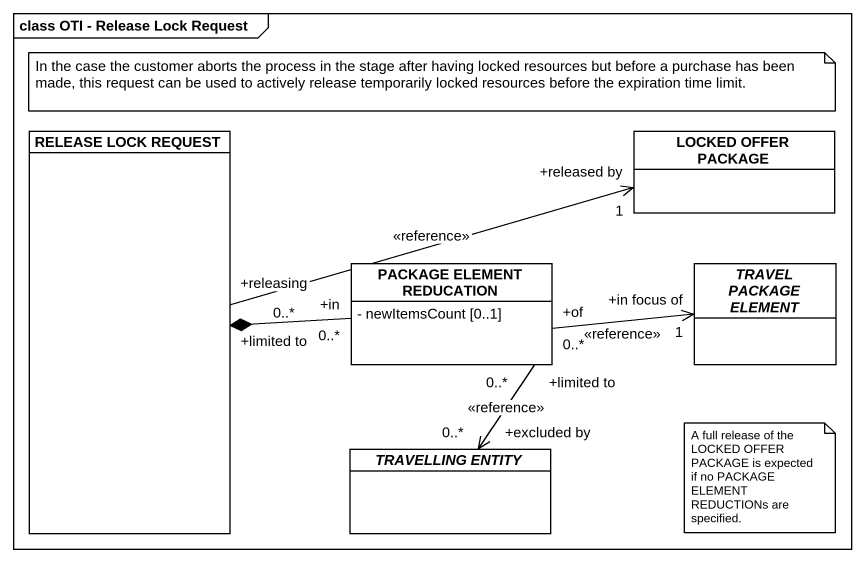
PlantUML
@startuml
mainframe class OTI - Release Lock Request
hide circle
hide empty members
skinparam classAttributeIconSize 0
class "RELEASE LOCK REQUEST" as RELEASE_LOCK_REQUEST
class "LOCKED OFFER PACKAGE" as LOCKED_OFFER_PACKAGE
class "PACKAGE ELEMENT REDUCATION" as PACKAGE_ELEMENT_REDUCATION {
  - newItemsCount [0..1]
}
abstract class "TRAVEL PACKAGE ELEMENT" as TRAVEL_PACKAGE_ELEMENT
abstract class "TRAVELLING ENTITY" as TRAVELLING_ENTITY
LOCKED_OFFER_PACKAGE "+released by\n1" <-left- "+releasing\n0..*" RELEASE_LOCK_REQUEST : <<reference>>
PACKAGE_ELEMENT_REDUCATION "+in\n0..*" -left-* "+limited to" RELEASE_LOCK_REQUEST
TRAVEL_PACKAGE_ELEMENT "+in focus of\n1" <-left- "+of\n0..*" PACKAGE_ELEMENT_REDUCATION : <<reference>>
TRAVELLING_ENTITY "+excluded by\n0..*" <-up- "+limited to\n0..*" PACKAGE_ELEMENT_REDUCATION : <<reference>>
note as N1
  In the case the customer aborts the process in the stage after having locked resources but before a purchase has been made, this request can be used to actively release temporarily locked resources before the expiration time limit.
end note
note as N2
  A full release of the LOCKED OFFER PACKAGE is expected if no PACKAGE ELEMENT REDUCTIONs are specified.
end note
@enduml
